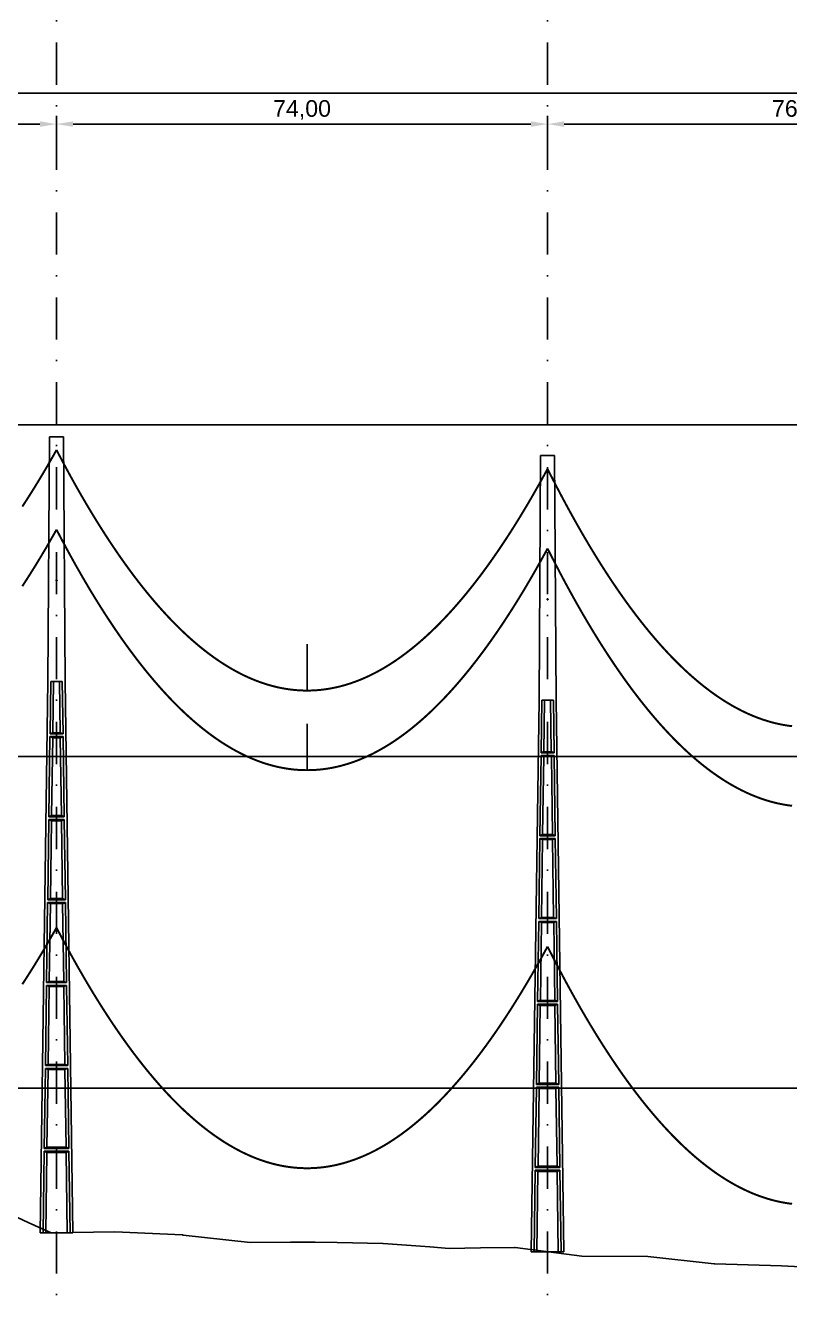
# Model space of a CAD drawing. Header units: metres. Extents: x -121 to 9872, y 3505 to 10721.
# Drawn here: x 2266.1 to 2381.2, y 9567.7 to 9760.2 of the extents above; entities that cross this region are included whole.
import ezdxf

# ---------------------------------------------------------------- set-up
doc = ezdxf.new("R2010")
doc.units = ezdxf.units.M
doc.header["$PDMODE"] = 2
doc.linetypes.add('DASHDOT', pattern=[25.4, 12.7, -6.35, 0, -6.35])
for name, color, linetype in [('CON-EOL- CA MAGNOLIA', 210, 'Continuous'), ('CON-EOL- PROJEÇÃO', 22, 'Continuous'), ('cotas', 7, 'Continuous'), ('Grade', 9, 'Continuous'), ('Ind.Rot', 8, 'DASHDOT'), ('Modelo_CotaTerreno_Perfil', 7, 'Continuous'), ('POSTE DT', 7, 'Continuous')]:
    doc.layers.add(name, color=color, linetype=linetype)
doc.styles.get("Standard").update_dxf_attribs({"font": 'arial.ttf'})
doc.dimstyles.new('ISO-25', dxfattribs={"dimtxt": 2.5, "dimasz": 2.5, "dimexe": 1.25, "dimexo": 0.625, "dimtad": 1, "dimzin": 1, "dimtxsty": 'Standard', "dimcen": 2.5, "dimaunit": 1, "dimadec": 3, "dimazin": 3, "dimtfac": 1, "dimtmove": 0, "dimatfit": 3, "dimfxlon": 1, "dimarcsym": 0})

# ---------------------------------------------------------------- blocks, each defined once
blk = doc.blocks.new('*U1')
at = {"layer": 'POSTE DT', "extrusion": (0, 1, 0)}
for p, q in [((-3.31, 378.23), (-4.05, 262)), ((-3.31, 378.23), (3.31, 378.23)), ((3.31, 378.23), (4.06, 262)), ((-4.05, 262), (-7.72, 0)), ((-4.05, 262), (-4.05, 262)), ((-2.73, 262), (-3.08, 237.05)), ((-2.73, 262), (2.75, 262)), ((-1.42, 262), (-1.77, 237.57)), ((1.43, 262), (1.77, 237.57)), ((2.75, 262), (3.1, 237.05)), ((4.06, 262), (7.72, 0)), ((3.1, 237.05), (-3.08, 237.05)), ((-3.1, 235.74), (-3.63, 197.65)), ((3.11, 235.73), (-3.1, 235.74)), ((-1.8, 235.21), (-2.32, 198.19)), ((1.8, 235.21), (2.32, 198.19)), ((3.11, 235.73), (3.65, 197.65)), ((-3.65, 196.34), (-4.19, 158.25)), ((-2.35, 195.8), (-2.87, 158.8)), ((2.35, 195.8), (2.87, 158.8)), ((3.66, 196.34), (4.2, 158.25)), ((-4.21, 156.94), (-4.74, 118.85)), ((-2.9, 156.39), (-3.42, 119.41)), ((2.91, 156.39), (3.42, 119.41)), ((4.21, 156.94), (4.75, 118.85)), ((-4.76, 117.54), (-5.29, 79.45)), ((4.77, 117.54), (-4.76, 117.54)), ((4.75, 118.85), (-4.74, 118.85)), ((-3.46, 116.98), (-3.97, 80.02)), ((3.46, 116.98), (3.98, 80.02)), ((4.77, 117.54), (5.3, 79.45)), ((5.3, 79.45), (-5.29, 79.45)), ((-5.31, 78.14), (-5.85, 40.06)), ((5.32, 78.14), (-5.31, 78.14)), ((-4.01, 77.57), (-4.53, 40.63)), ((4.01, 77.57), (4.53, 40.63)), ((5.32, 78.14), (5.85, 40.06)), ((-5.86, 38.74), (-6.41, 0)), ((5.87, 38.74), (-5.86, 38.74)), ((5.85, 40.06), (-5.85, 40.06)), ((-4.56, 38.17), (-5.1, 0)), ((4.56, 38.17), (5.1, 0)), ((5.87, 38.74), (6.41, 0)), ((-6.41, 0), (-7.72, 0)), ((-5.1, 0), (-6.41, 0)), ((5.1, 0), (-5.1, 0)), ((6.41, 0), (5.1, 0)), ((7.72, 0), (6.41, 0))]:
    blk.add_line(p, q, dxfattribs=at)
at = {"layer": 'POSTE DT', "ltscale": 3}
for points in [[(-3.65, 196.34), (3.66, 196.34)], [(-3.63, 197.65), (3.65, 197.65)], [(4.2, 158.25), (-4.19, 158.25)], [(-4.21, 156.94), (4.21, 156.94)]]:
    blk.add_lwpolyline(points, dxfattribs=at)
at = {"layer": 'POSTE DT'}
for points, knots in [([(0.25, 309.94), (0.25, 309.93), (0.25, 309.93), (0.25, 309.92), (0.25, 309.91), (0.25, 309.9), (0.25, 309.89), (0.24, 309.85), (0.22, 309.82), (0.19, 309.77), (0.16, 309.74), (0.11, 309.71), (0.08, 309.7), (0.01, 309.68), (-0.02, 309.68), (-0.08, 309.7), (-0.11, 309.71), (-0.16, 309.74), (-0.18, 309.76), (-0.21, 309.8), (-0.22, 309.82), (-0.24, 309.85), (-0.24, 309.87), (-0.25, 309.89), (-0.25, 309.9), (-0.25, 309.92), (-0.25, 309.92), (-0.25, 309.93), (-0.25, 309.94), (-0.25, 309.95), (-0.25, 309.95), (-0.25, 309.96), (-0.25, 309.97), (-0.24, 310), (-0.23, 310.02), (-0.21, 310.07), (-0.2, 310.09), (-0.15, 310.14), (-0.13, 310.15), (-0.07, 310.18), (-0.03, 310.19), (0.03, 310.19), (0.06, 310.18), (0.12, 310.16), (0.14, 310.14), (0.18, 310.11), (0.2, 310.09), (0.21, 310.06), (0.22, 310.05), (0.23, 310.04), (0.24, 310.01), (0.24, 309.99), (0.25, 309.97), (0.25, 309.96), (0.25, 309.95), (0.25, 309.94), (0.25, 309.94), (0.25, 309.94), (0.25, 309.94)], [-54.728303, -54.728303, -54.728303, -54.728303, -54.309038, -54.309038, -53.647169, -53.647169, -52.532885, -52.532885, -48.86224, -48.86224, -45.282765, -45.282765, -41.52867, -41.52867, -37.867486, -37.867486, -34.454589, -34.454589, -31.301423, -31.301423, -28.48103, -28.48103, -26.961755, -26.961755, -25.7544, -25.7544, -25.136228, -25.136228, -24.64409, -24.64409, -24.094201, -24.094201, -23.191199, -23.191199, -20.494482, -20.494482, -17.342863, -17.342863, -13.645538, -13.645538, -9.835989, -9.835989, -6.296781, -6.296781, -3.005029, -3.005029, 0, 0, 0, 1.527594, 1.527594, 3.697216, 3.697216, 4.489727, 4.489727, 5.01438, 5.01438, 5.095313, 5.095313, 5.095313, 5.095313]), ([(-1.77, 237.57), (-1.99, 237.49), (-2.21, 237.4), (-2.64, 237.22), (-2.86, 237.14), (-3.08, 237.05)], [0, 0, 0, 0, 56.660495, 56.660495, 113.412826, 113.412826, 113.412826, 113.412826]), ([(1.77, 237.57), (1.18, 237.57), (0.59, 237.57), (-0.59, 237.57), (-1.18, 237.57), (-1.77, 237.57)], [0, 0, 0, 0, 67.306894, 67.306894, 134.614447, 134.614447, 134.614447, 134.614447]), ([(3.1, 237.05), (2.87, 237.14), (2.65, 237.23), (2.21, 237.4), (1.99, 237.49), (1.77, 237.57)], [0, 0, 0, 0, 56.738948, 56.738948, 113.38731, 113.38731, 113.38731, 113.38731]), ([(-3.1, 235.74), (-2.88, 235.65), (-2.67, 235.56), (-2.23, 235.39), (-2.02, 235.3), (-1.8, 235.21)], [0.055576, 0.055576, 0.055576, 0.055576, 56.767409, 56.767409, 113.50757, 113.50757, 113.50757, 113.50757]), ([(-1.8, 235.21), (-1.2, 235.21), (-0.6, 235.21), (0.6, 235.21), (1.2, 235.21), (1.8, 235.21)], [0, 0, 0, 0, 68.567797, 68.567797, 137.136247, 137.136247, 137.136247, 137.136247]), ([(1.8, 235.21), (2.02, 235.3), (2.24, 235.38), (2.68, 235.56), (2.89, 235.65), (3.11, 235.73)], [0, 0, 0, 0, 56.845349, 56.845349, 113.599799, 113.599799, 113.599799, 113.599799]), ([(-3.65, 196.34), (-3.43, 196.25), (-3.22, 196.16), (-2.78, 195.98), (-2.57, 195.89), (-2.35, 195.8)], [0.054307, 0.054307, 0.054307, 0.054307, 63.527131, 63.527131, 127.063246, 127.063246, 127.063246, 127.063246]), ([(-2.32, 198.19), (-2.54, 198.1), (-2.76, 198.01), (-3.2, 197.83), (-3.41, 197.74), (-3.63, 197.65)], [0, 0, 0, 0, 63.412073, 63.412073, 126.777421, 126.777421, 126.777421, 126.777421]), ([(-2.35, 195.8), (-1.57, 195.8), (-0.78, 195.8), (0.79, 195.8), (1.57, 195.8), (2.35, 195.8)], [0, 0, 0, 0, 89.585713, 89.585713, 179.17191, 179.17191, 179.17191, 179.17191]), ([(2.32, 198.19), (1.55, 198.19), (0.77, 198.19), (-0.77, 198.19), (-1.55, 198.19), (-2.32, 198.19)], [0, 0, 0, 0, 88.31008, 88.31008, 176.620652, 176.620652, 176.620652, 176.620652]), ([(3.65, 197.65), (3.43, 197.74), (3.2, 197.83), (2.76, 198.01), (2.54, 198.1), (2.32, 198.19)], [0, 0, 0, 0, 63.488119, 63.488119, 126.880939, 126.880939, 126.880939, 126.880939]), ([(2.35, 195.8), (2.57, 195.89), (2.79, 195.98), (3.23, 196.16), (3.45, 196.25), (3.66, 196.34)], [0, 0, 0, 0, 63.60246, 63.60246, 127.109696, 127.109696, 127.109696, 127.109696]), ([(-2.87, 158.8), (-3.09, 158.71), (-3.31, 158.62), (-3.75, 158.43), (-3.97, 158.34), (-4.19, 158.25)], [0, 0, 0, 0, 70.301707, 70.301707, 140.590947, 140.590947, 140.590947, 140.590947]), ([(2.87, 158.8), (1.92, 158.8), (0.96, 158.8), (-0.96, 158.8), (-1.91, 158.8), (-2.87, 158.8)], [0, 0, 0, 0, 109.314454, 109.314454, 218.629264, 218.629264, 218.629264, 218.629264]), ([(4.2, 158.25), (3.98, 158.34), (3.76, 158.44), (3.31, 158.62), (3.09, 158.71), (2.87, 158.8)], [0, 0, 0, 0, 70.379198, 70.379198, 140.659718, 140.659718, 140.659718, 140.659718]), ([(-4.21, 156.94), (-3.99, 156.85), (-3.77, 156.75), (-3.34, 156.57), (-3.12, 156.48), (-2.9, 156.39)], [0.053423, 0.053423, 0.053423, 0.053423, 70.429742, 70.429742, 140.90167, 140.90167, 140.90167, 140.90167]), ([(-2.9, 156.39), (-1.94, 156.39), (-0.97, 156.39), (0.97, 156.39), (1.94, 156.39), (2.91, 156.39)], [0, 0, 0, 0, 110.60219, 110.60219, 221.20473, 221.20473, 221.20473, 221.20473]), ([(2.91, 156.39), (3.12, 156.48), (3.34, 156.57), (3.78, 156.75), (4, 156.85), (4.21, 156.94)], [0, 0, 0, 0, 70.506649, 70.506649, 140.914701, 140.914701, 140.914701, 140.914701]), ([(-4.76, 117.54), (-4.54, 117.45), (-4.32, 117.35), (-3.89, 117.17), (-3.67, 117.07), (-3.46, 116.98)], [0.052784, 0.052784, 0.052784, 0.052784, 77.438432, 77.438432, 154.950301, 154.950301, 154.950301, 154.950301]), ([(-3.42, 119.41), (-3.64, 119.32), (-3.86, 119.23), (-4.3, 119.04), (-4.52, 118.95), (-4.74, 118.85)], [0, 0, 0, 0, 77.299547, 77.299547, 154.618634, 154.618634, 154.618634, 154.618634]), ([(-3.46, 116.98), (-2.3, 116.98), (-1.15, 116.98), (1.15, 116.98), (2.31, 116.98), (3.46, 116.98)], [0, 0, 0, 0, 131.617604, 131.617604, 263.235447, 263.235447, 263.235447, 263.235447]), ([(3.42, 119.41), (2.28, 119.41), (1.14, 119.41), (-1.14, 119.41), (-2.28, 119.41), (-3.42, 119.41)], [0, 0, 0, 0, 130.319901, 130.319901, 260.640046, 260.640046, 260.640046, 260.640046]), ([(4.75, 118.85), (4.53, 118.95), (4.31, 119.04), (3.87, 119.23), (3.64, 119.32), (3.42, 119.41)], [0, 0, 0, 0, 77.381597, 77.381597, 154.66183, 154.66183, 154.66183, 154.66183]), ([(3.46, 116.98), (3.68, 117.07), (3.89, 117.17), (4.33, 117.35), (4.55, 117.45), (4.77, 117.54)], [0, 0, 0, 0, 77.520013, 77.520013, 154.938747, 154.938747, 154.938747, 154.938747]), ([(-3.97, 80.02), (-4.19, 79.93), (-4.41, 79.83), (-4.85, 79.64), (-5.07, 79.55), (-5.29, 79.45)], [0, 0, 0, 0, 84.379671, 84.379671, 168.809376, 168.809376, 168.809376, 168.809376]), ([(3.98, 80.02), (2.65, 80.02), (1.33, 80.02), (-1.32, 80.02), (-2.65, 80.02), (-3.97, 80.02)], [0, 0, 0, 0, 151.326157, 151.326157, 302.652465, 302.652465, 302.652465, 302.652465]), ([(5.3, 79.45), (5.08, 79.55), (4.86, 79.64), (4.42, 79.83), (4.2, 79.93), (3.98, 80.02)], [0, 0, 0, 0, 84.46863, 84.46863, 168.833721, 168.833721, 168.833721, 168.833721]), ([(-5.31, 78.14), (-5.09, 78.05), (-4.88, 77.95), (-4.44, 77.76), (-4.23, 77.67), (-4.01, 77.57)], [0.052308, 0.052308, 0.052308, 0.052308, 84.527725, 84.527725, 169.158824, 169.158824, 169.158824, 169.158824]), ([(-4.01, 77.57), (-2.67, 77.57), (-1.34, 77.57), (1.34, 77.57), (2.67, 77.57), (4.01, 77.57)], [0, 0, 0, 0, 152.632212, 152.632212, 305.264569, 305.264569, 305.264569, 305.264569]), ([(4.01, 77.57), (4.23, 77.67), (4.45, 77.76), (4.88, 77.95), (5.1, 78.05), (5.32, 78.14)], [0, 0, 0, 0, 84.616316, 84.616316, 169.129178, 169.129178, 169.129178, 169.129178]), ([(-5.86, 38.74), (-5.65, 38.65), (-5.43, 38.55), (-5, 38.36), (-4.78, 38.26), (-4.56, 38.17)], [0.026524, 0.026524, 0.026524, 0.026524, 91.679563, 91.679563, 183.466041, 183.466041, 183.466041, 183.466041]), ([(-4.53, 40.63), (-4.75, 40.53), (-4.97, 40.44), (-5.41, 40.25), (-5.63, 40.15), (-5.85, 40.06)], [0, 0, 0, 0, 91.523648, 91.523648, 183.126775, 183.126775, 183.126775, 183.126775]), ([(-4.56, 38.17), (-3.04, 38.17), (-1.52, 38.17), (1.52, 38.17), (3.04, 38.17), (4.56, 38.17)], [0, 0, 0, 0, 173.646192, 173.646192, 347.292451, 347.292451, 347.292451, 347.292451]), ([(4.53, 40.63), (3.02, 40.63), (1.51, 40.63), (-1.51, 40.63), (-3.02, 40.63), (-4.53, 40.63)], [0, 0, 0, 0, 172.33304, 172.33304, 344.666151, 344.666151, 344.666151, 344.666151]), ([(5.85, 40.06), (5.63, 40.15), (5.41, 40.25), (4.97, 40.44), (4.75, 40.53), (4.53, 40.63)], [0, 0, 0, 0, 91.621326, 91.621326, 183.137324, 183.137324, 183.137324, 183.137324]), ([(4.56, 38.17), (4.78, 38.26), (5, 38.36), (5.43, 38.55), (5.65, 38.65), (5.87, 38.74)], [0, 0, 0, 0, 91.776928, 91.776928, 183.448614, 183.448614, 183.448614, 183.448614])]:
    blk.add_open_spline(points, degree=3, knots=knots, dxfattribs=at)
blk = doc.blocks.new('*D70')
at = {"layer": 'cotas', "color": 0, "lineweight": -2, "transparency": 16777216}
for p, q in [((2196.76, 9744.32), (2196.76, 9746.57)), ((2199.26, 9745.32), (2268.26, 9745.32)), ((2270.76, 9744.32), (2270.76, 9746.57))]:
    blk.add_line(p, q, dxfattribs=at)
at = {"layer": 'cotas', "color": 0, "transparency": 16777216}
for points in [[(2199.26, 9745.74), (2199.26, 9744.91), (2196.76, 9745.32)], [(2268.26, 9745.74), (2268.26, 9744.91), (2270.76, 9745.32)]]:
    blk.add_solid(points, dxfattribs=at)
at = {"layer": 'Defpoints', "color": 0, "transparency": 16777216}
for p in [(2270.76, 9745.32), (2196.76, 9705.54), (2270.76, 9698.2)]:
    blk.add_point(p, dxfattribs=at)
at = {"layer": 'cotas', "color": 0, "transparency": 16777216, "insert": (2233.76, 9747.23), "char_height": 2.5, "attachment_point": 5}
blk.add_mtext('74.00', dxfattribs=at)
blk = doc.blocks.new('*D71')
at = {"layer": 'cotas', "color": 0, "lineweight": -2, "transparency": 16777216}
for p, q in [((2270.76, 9742.82), (2270.76, 9746.57)), ((2273.26, 9745.32), (2342.26, 9745.32)), ((2344.76, 9742.82), (2344.76, 9746.57))]:
    blk.add_line(p, q, dxfattribs=at)
at = {"layer": 'cotas', "color": 0, "transparency": 16777216}
for points in [[(2273.26, 9745.74), (2273.26, 9744.91), (2270.76, 9745.32)], [(2342.26, 9745.74), (2342.26, 9744.91), (2344.76, 9745.32)]]:
    blk.add_solid(points, dxfattribs=at)
at = {"layer": 'Defpoints', "color": 0, "transparency": 16777216}
for p in [(2344.76, 9745.32), (2270.76, 9698.2), (2344.76, 9695.35)]:
    blk.add_point(p, dxfattribs=at)
at = {"layer": 'cotas', "color": 0, "transparency": 16777216, "insert": (2307.76, 9747.45), "char_height": 2.5, "attachment_point": 5}
blk.add_mtext('74,00', dxfattribs=at)
blk = doc.blocks.new('*D72')
at = {"layer": 'cotas', "color": 0, "lineweight": -2, "transparency": 16777216}
for p, q in [((2344.76, 9742.82), (2344.76, 9746.57)), ((2347.26, 9745.32), (2418.64, 9745.32)), ((2421.14, 9742.82), (2421.14, 9746.57))]:
    blk.add_line(p, q, dxfattribs=at)
at = {"layer": 'cotas', "color": 0, "transparency": 16777216}
for points in [[(2347.26, 9745.74), (2347.26, 9744.91), (2344.76, 9745.32)], [(2418.64, 9745.74), (2418.64, 9744.91), (2421.14, 9745.32)]]:
    blk.add_solid(points, dxfattribs=at)
at = {"layer": 'Defpoints', "color": 0, "transparency": 16777216}
for p in [(2421.14, 9745.32), (2344.76, 9695.35), (2421.14, 9691.79)]:
    blk.add_point(p, dxfattribs=at)
at = {"layer": 'cotas', "color": 0, "transparency": 16777216, "insert": (2382.95, 9747.45), "char_height": 2.5, "attachment_point": 5}
blk.add_mtext('76,38', dxfattribs=at)

msp = doc.modelspace()

# ---------------------------------------------------------------- linework, layer by layer
at = {"layer": 'CON-EOL- CA MAGNOLIA'}
for p, q in [((2308.519, 9659.935), (2308.519, 9666.935)), ((2308.519, 9647.935), (2308.519, 9654.935)), ((2308.519, 9647.935), (2308.519, 9654.935))]:
    msp.add_line(p, q, dxfattribs=at)
at = {"layer": 'CON-EOL- CA MAGNOLIA', "const_width": 0.3}
for points in [[(2265.61, 9687.669), (2265.978, 9688.233), (2266.346, 9688.804), (2266.714, 9689.382), (2267.082, 9689.967), (2267.451, 9690.559), (2267.819, 9691.158), (2268.187, 9691.764), (2268.555, 9692.377), (2268.923, 9692.996), (2269.291, 9693.623), (2269.66, 9694.257), (2270.028, 9694.898), (2270.396, 9695.545), (2270.764, 9696.2)], [(2270.764, 9696.2), (2271.132, 9695.494), (2271.5, 9694.795), (2271.868, 9694.103), (2272.237, 9693.418), (2272.605, 9692.74), (2272.973, 9692.069), (2273.341, 9691.406), (2273.709, 9690.748), (2274.077, 9690.099), (2274.446, 9689.456), (2274.814, 9688.819), (2275.182, 9688.19), (2275.55, 9687.568), (2275.918, 9686.953), (2276.286, 9686.345), (2276.655, 9685.744), (2277.023, 9685.15), (2277.391, 9684.562), (2277.759, 9683.982), (2278.127, 9683.409), (2278.495, 9682.843), (2278.864, 9682.283), (2279.232, 9681.731), (2279.6, 9681.185), (2279.968, 9680.647), (2280.336, 9680.115), (2280.704, 9679.59), (2281.072, 9679.073), (2281.441, 9678.562), (2281.809, 9678.058), (2282.177, 9677.561), (2282.545, 9677.071), (2282.913, 9676.588), (2283.281, 9676.112), (2283.65, 9675.643), (2284.018, 9675.181), (2284.386, 9674.726), (2284.754, 9674.277), (2285.122, 9673.836), (2285.49, 9673.401), (2285.859, 9672.974), (2286.227, 9672.553), (2286.595, 9672.139), (2286.963, 9671.732), (2287.331, 9671.332), (2287.699, 9670.939), (2288.067, 9670.553), (2288.436, 9670.174), (2288.804, 9669.802), (2289.172, 9669.437), (2289.54, 9669.078), (2289.908, 9668.727), (2290.276, 9668.382), (2290.645, 9668.044), (2291.013, 9667.713), (2291.381, 9667.389), (2291.749, 9667.073), (2292.117, 9666.762), (2292.485, 9666.459), (2292.854, 9666.163), (2293.222, 9665.873), (2293.59, 9665.591), (2293.958, 9665.315), (2294.326, 9665.047), (2294.694, 9664.785), (2295.063, 9664.53), (2295.431, 9664.282), (2295.799, 9664.04), (2296.167, 9663.806), (2296.535, 9663.579), (2296.903, 9663.358), (2297.271, 9663.145), (2297.64, 9662.938), (2298.008, 9662.738), (2298.376, 9662.545), (2298.744, 9662.359), (2299.112, 9662.18), (2299.48, 9662.008), (2299.849, 9661.842), (2300.217, 9661.684), (2300.585, 9661.532), (2300.953, 9661.387), (2301.321, 9661.249), (2301.689, 9661.118), (2302.058, 9660.994), (2302.426, 9660.877), (2302.794, 9660.767), (2303.162, 9660.663), (2303.53, 9660.567), (2303.898, 9660.477), (2304.266, 9660.394), (2304.635, 9660.318), (2305.003, 9660.249), (2305.371, 9660.187), (2305.739, 9660.131), (2306.107, 9660.083), (2306.475, 9660.041), (2306.844, 9660.006), (2307.212, 9659.979), (2307.58, 9659.958), (2307.948, 9659.944), (2308.316, 9659.936), (2308.684, 9659.936), (2309.053, 9659.942), (2309.421, 9659.956), (2309.789, 9659.976), (2310.157, 9660.003), (2310.525, 9660.037), (2310.893, 9660.078), (2311.262, 9660.126), (2311.63, 9660.181), (2311.998, 9660.242), (2312.366, 9660.311), (2312.734, 9660.386), (2313.102, 9660.468), (2313.47, 9660.557), (2313.839, 9660.653), (2314.207, 9660.756), (2314.575, 9660.866), (2314.943, 9660.982), (2315.311, 9661.106), (2315.679, 9661.236), (2316.048, 9661.373), (2316.416, 9661.517), (2316.784, 9661.668), (2317.152, 9661.826), (2317.52, 9661.991), (2317.888, 9662.162), (2318.257, 9662.341), (2318.625, 9662.526), (2318.993, 9662.719), (2319.361, 9662.918), (2319.729, 9663.124), (2320.097, 9663.337), (2320.465, 9663.556), (2320.834, 9663.783), (2321.202, 9664.017), (2321.57, 9664.257), (2321.938, 9664.505), (2322.306, 9664.759), (2322.674, 9665.02), (2323.043, 9665.288), (2323.411, 9665.563), (2323.779, 9665.845), (2324.147, 9666.133), (2324.515, 9666.429), (2324.883, 9666.732), (2325.252, 9667.041), (2325.62, 9667.357), (2325.988, 9667.681), (2326.356, 9668.011), (2326.724, 9668.348), (2327.092, 9668.692), (2327.461, 9669.043), (2327.829, 9669.4), (2328.197, 9669.765), (2328.565, 9670.137), (2328.933, 9670.515), (2329.301, 9670.9), (2329.669, 9671.293), (2330.038, 9671.692), (2330.406, 9672.098), (2330.774, 9672.511), (2331.142, 9672.931), (2331.51, 9673.358), (2331.878, 9673.792), (2332.247, 9674.233), (2332.615, 9674.68), (2332.983, 9675.135), (2333.351, 9675.596), (2333.719, 9676.065), (2334.087, 9676.54), (2334.456, 9677.022), (2334.824, 9677.512), (2335.192, 9678.008), (2335.56, 9678.511), (2335.928, 9679.021), (2336.296, 9679.538), (2336.664, 9680.062), (2337.033, 9680.593), (2337.401, 9681.131), (2337.769, 9681.676), (2338.137, 9682.227), (2338.505, 9682.786), (2338.873, 9683.352), (2339.242, 9683.924), (2339.61, 9684.504), (2339.978, 9685.091), (2340.346, 9685.684), (2340.714, 9686.284), (2341.082, 9686.892), (2341.451, 9687.506), (2341.819, 9688.128), (2342.187, 9688.756), (2342.555, 9689.391), (2342.923, 9690.034), (2343.291, 9690.683), (2343.66, 9691.339), (2344.028, 9692.003), (2344.396, 9692.673), (2344.764, 9693.35)], [(2344.764, 9693.35), (2345.144, 9692.595), (2345.524, 9691.848), (2345.904, 9691.107), (2346.284, 9690.375), (2346.664, 9689.65), (2347.044, 9688.932), (2347.424, 9688.222), (2347.804, 9687.519), (2348.184, 9686.824), (2348.564, 9686.136), (2348.944, 9685.455), (2349.324, 9684.782), (2349.704, 9684.117), (2350.084, 9683.458), (2350.464, 9682.808), (2350.844, 9682.164), (2351.224, 9681.529), (2351.604, 9680.9), (2351.984, 9680.279), (2352.364, 9679.666), (2352.744, 9679.059), (2353.124, 9678.461), (2353.504, 9677.869), (2353.884, 9677.285), (2354.264, 9676.709), (2354.644, 9676.14), (2355.024, 9675.578), (2355.404, 9675.024), (2355.784, 9674.477), (2356.164, 9673.938), (2356.544, 9673.405), (2356.924, 9672.881), (2357.304, 9672.363), (2357.684, 9671.853), (2358.064, 9671.351), (2358.444, 9670.856), (2358.824, 9670.368), (2359.204, 9669.888), (2359.584, 9669.415), (2359.964, 9668.949), (2360.344, 9668.491), (2360.724, 9668.04), (2361.104, 9667.597), (2361.484, 9667.161), (2361.864, 9666.732), (2362.244, 9666.31), (2362.624, 9665.897), (2363.004, 9665.49), (2363.384, 9665.091), (2363.764, 9664.699), (2364.144, 9664.314), (2364.524, 9663.937), (2364.904, 9663.567), (2365.284, 9663.205), (2365.664, 9662.85), (2366.044, 9662.502), (2366.424, 9662.162), (2366.804, 9661.829), (2367.184, 9661.503), (2367.564, 9661.185), (2367.944, 9660.874), (2368.324, 9660.57), (2368.704, 9660.274), (2369.084, 9659.985), (2369.464, 9659.703), (2369.844, 9659.429), (2370.224, 9659.162), (2370.604, 9658.903), (2370.984, 9658.651), (2371.364, 9658.406), (2371.744, 9658.168), (2372.124, 9657.938), (2372.504, 9657.715), (2372.884, 9657.5), (2373.264, 9657.292), (2373.644, 9657.091), (2374.024, 9656.897), (2374.404, 9656.711), (2374.784, 9656.532), (2375.164, 9656.361), (2375.544, 9656.197), (2375.924, 9656.04), (2376.304, 9655.89), (2376.684, 9655.748), (2377.064, 9655.613), (2377.444, 9655.486), (2377.824, 9655.366), (2378.204, 9655.253), (2378.584, 9655.147), (2378.964, 9655.049), (2379.344, 9654.958), (2379.724, 9654.875), (2380.104, 9654.799), (2380.484, 9654.73), (2380.864, 9654.668), (2381.244, 9654.614), (2381.624, 9654.567)], [(2265.61, 9675.669), (2265.978, 9676.233), (2266.346, 9676.804), (2266.714, 9677.382), (2267.082, 9677.967), (2267.451, 9678.559), (2267.819, 9679.158), (2268.187, 9679.764), (2268.555, 9680.377), (2268.923, 9680.996), (2269.291, 9681.623), (2269.66, 9682.257), (2270.028, 9682.898), (2270.396, 9683.545), (2270.764, 9684.2)], [(2265.61, 9675.669), (2265.978, 9676.233), (2266.346, 9676.804), (2266.714, 9677.382), (2267.082, 9677.967), (2267.451, 9678.559), (2267.819, 9679.158), (2268.187, 9679.764), (2268.555, 9680.377), (2268.923, 9680.996), (2269.291, 9681.623), (2269.66, 9682.257), (2270.028, 9682.898), (2270.396, 9683.545), (2270.764, 9684.2)], [(2270.764, 9684.2), (2271.132, 9683.494), (2271.5, 9682.795), (2271.868, 9682.103), (2272.237, 9681.418), (2272.605, 9680.74), (2272.973, 9680.069), (2273.341, 9679.405), (2273.709, 9678.749), (2274.077, 9678.099), (2274.446, 9677.456), (2274.814, 9676.819), (2275.182, 9676.19), (2275.55, 9675.568), (2275.918, 9674.953), (2276.286, 9674.345), (2276.655, 9673.744), (2277.023, 9673.15), (2277.391, 9672.563), (2277.759, 9671.982), (2278.127, 9671.409), (2278.495, 9670.843), (2278.864, 9670.283), (2279.232, 9669.731), (2279.6, 9669.185), (2279.968, 9668.647), (2280.336, 9668.115), (2280.704, 9667.59), (2281.072, 9667.073), (2281.441, 9666.562), (2281.809, 9666.058), (2282.177, 9665.561), (2282.545, 9665.071), (2282.913, 9664.588), (2283.281, 9664.112), (2283.65, 9663.643), (2284.018, 9663.181), (2284.386, 9662.726), (2284.754, 9662.277), (2285.122, 9661.836), (2285.49, 9661.401), (2285.859, 9660.974), (2286.227, 9660.553), (2286.595, 9660.139), (2286.963, 9659.732), (2287.331, 9659.332), (2287.699, 9658.939), (2288.067, 9658.553), (2288.436, 9658.174), (2288.804, 9657.802), (2289.172, 9657.437), (2289.54, 9657.078), (2289.908, 9656.727), (2290.276, 9656.382), (2290.645, 9656.044), (2291.013, 9655.713), (2291.381, 9655.389), (2291.749, 9655.072), (2292.117, 9654.762), (2292.485, 9654.459), (2292.854, 9654.163), (2293.222, 9653.873), (2293.59, 9653.591), (2293.958, 9653.315), (2294.326, 9653.047), (2294.694, 9652.785), (2295.063, 9652.53), (2295.431, 9652.282), (2295.799, 9652.041), (2296.167, 9651.806), (2296.535, 9651.579), (2296.903, 9651.358), (2297.271, 9651.145), (2297.64, 9650.938), (2298.008, 9650.738), (2298.376, 9650.545), (2298.744, 9650.359), (2299.112, 9650.18), (2299.48, 9650.008), (2299.849, 9649.842), (2300.217, 9649.684), (2300.585, 9649.532), (2300.953, 9649.387), (2301.321, 9649.249), (2301.689, 9649.118), (2302.058, 9648.994), (2302.426, 9648.877), (2302.794, 9648.767), (2303.162, 9648.663), (2303.53, 9648.567), (2303.898, 9648.477), (2304.266, 9648.394), (2304.635, 9648.318), (2305.003, 9648.249), (2305.371, 9648.187), (2305.739, 9648.131), (2306.107, 9648.083), (2306.475, 9648.041), (2306.844, 9648.006), (2307.212, 9647.979), (2307.58, 9647.958), (2307.948, 9647.944), (2308.316, 9647.936), (2308.684, 9647.936), (2309.053, 9647.943), (2309.421, 9647.956), (2309.789, 9647.976), (2310.157, 9648.003), (2310.525, 9648.037), (2310.893, 9648.078), (2311.262, 9648.126), (2311.63, 9648.181), (2311.998, 9648.242), (2312.366, 9648.311), (2312.734, 9648.386), (2313.102, 9648.468), (2313.47, 9648.557), (2313.839, 9648.653), (2314.207, 9648.756), (2314.575, 9648.866), (2314.943, 9648.982), (2315.311, 9649.106), (2315.679, 9649.236), (2316.048, 9649.373), (2316.416, 9649.517), (2316.784, 9649.668), (2317.152, 9649.826), (2317.52, 9649.991), (2317.888, 9650.162), (2318.257, 9650.341), (2318.625, 9650.526), (2318.993, 9650.719), (2319.361, 9650.918), (2319.729, 9651.124), (2320.097, 9651.337), (2320.465, 9651.556), (2320.834, 9651.783), (2321.202, 9652.017), (2321.57, 9652.257), (2321.938, 9652.505), (2322.306, 9652.759), (2322.674, 9653.02), (2323.043, 9653.288), (2323.411, 9653.563), (2323.779, 9653.845), (2324.147, 9654.133), (2324.515, 9654.429), (2324.883, 9654.732), (2325.252, 9655.041), (2325.62, 9655.357), (2325.988, 9655.681), (2326.356, 9656.011), (2326.724, 9656.348), (2327.092, 9656.692), (2327.461, 9657.043), (2327.829, 9657.4), (2328.197, 9657.765), (2328.565, 9658.137), (2328.933, 9658.515), (2329.301, 9658.9), (2329.669, 9659.293), (2330.038, 9659.692), (2330.406, 9660.098), (2330.774, 9660.511), (2331.142, 9660.931), (2331.51, 9661.358), (2331.878, 9661.792), (2332.247, 9662.233), (2332.615, 9662.68), (2332.983, 9663.135), (2333.351, 9663.596), (2333.719, 9664.065), (2334.087, 9664.54), (2334.456, 9665.022), (2334.824, 9665.512), (2335.192, 9666.008), (2335.56, 9666.511), (2335.928, 9667.021), (2336.296, 9667.538), (2336.664, 9668.062), (2337.033, 9668.593), (2337.401, 9669.131), (2337.769, 9669.676), (2338.137, 9670.227), (2338.505, 9670.786), (2338.873, 9671.352), (2339.242, 9671.924), (2339.61, 9672.504), (2339.978, 9673.091), (2340.346, 9673.684), (2340.714, 9674.285), (2341.082, 9674.892), (2341.451, 9675.506), (2341.819, 9676.128), (2342.187, 9676.756), (2342.555, 9677.391), (2342.923, 9678.034), (2343.291, 9678.683), (2343.66, 9679.339), (2344.028, 9680.003), (2344.396, 9680.673), (2344.764, 9681.35)], [(2270.764, 9684.2), (2271.132, 9683.494), (2271.5, 9682.795), (2271.868, 9682.103), (2272.237, 9681.418), (2272.605, 9680.74), (2272.973, 9680.069), (2273.341, 9679.406), (2273.709, 9678.749), (2274.077, 9678.099), (2274.446, 9677.456), (2274.814, 9676.819), (2275.182, 9676.19), (2275.55, 9675.568), (2275.918, 9674.953), (2276.286, 9674.345), (2276.655, 9673.744), (2277.023, 9673.15), (2277.391, 9672.563), (2277.759, 9671.982), (2278.127, 9671.409), (2278.495, 9670.843), (2278.864, 9670.283), (2279.232, 9669.731), (2279.6, 9669.185), (2279.968, 9668.647), (2280.336, 9668.115), (2280.704, 9667.59), (2281.072, 9667.073), (2281.441, 9666.562), (2281.809, 9666.058), (2282.177, 9665.561), (2282.545, 9665.071), (2282.913, 9664.588), (2283.281, 9664.112), (2283.65, 9663.643), (2284.018, 9663.181), (2284.386, 9662.726), (2284.754, 9662.277), (2285.122, 9661.836), (2285.49, 9661.401), (2285.859, 9660.974), (2286.227, 9660.553), (2286.595, 9660.139), (2286.963, 9659.732), (2287.331, 9659.332), (2287.699, 9658.939), (2288.067, 9658.553), (2288.436, 9658.174), (2288.804, 9657.802), (2289.172, 9657.437), (2289.54, 9657.078), (2289.908, 9656.727), (2290.276, 9656.382), (2290.645, 9656.044), (2291.013, 9655.713), (2291.381, 9655.389), (2291.749, 9655.073), (2292.117, 9654.762), (2292.485, 9654.459), (2292.854, 9654.163), (2293.222, 9653.873), (2293.59, 9653.591), (2293.958, 9653.315), (2294.326, 9653.047), (2294.694, 9652.785), (2295.063, 9652.53), (2295.431, 9652.282), (2295.799, 9652.04), (2296.167, 9651.806), (2296.535, 9651.579), (2296.903, 9651.358), (2297.271, 9651.145), (2297.64, 9650.938), (2298.008, 9650.738), (2298.376, 9650.545), (2298.744, 9650.359), (2299.112, 9650.18), (2299.48, 9650.008), (2299.849, 9649.842), (2300.217, 9649.684), (2300.585, 9649.532), (2300.953, 9649.387), (2301.321, 9649.249), (2301.689, 9649.118), (2302.058, 9648.994), (2302.426, 9648.877), (2302.794, 9648.767), (2303.162, 9648.663), (2303.53, 9648.567), (2303.898, 9648.477), (2304.266, 9648.394), (2304.635, 9648.318), (2305.003, 9648.249), (2305.371, 9648.187), (2305.739, 9648.131), (2306.107, 9648.083), (2306.475, 9648.041), (2306.844, 9648.006), (2307.212, 9647.979), (2307.58, 9647.958), (2307.948, 9647.944), (2308.316, 9647.936), (2308.684, 9647.936), (2309.053, 9647.942), (2309.421, 9647.956), (2309.789, 9647.976), (2310.157, 9648.003), (2310.525, 9648.037), (2310.893, 9648.078), (2311.262, 9648.126), (2311.63, 9648.181), (2311.998, 9648.242), (2312.366, 9648.311), (2312.734, 9648.386), (2313.102, 9648.468), (2313.47, 9648.557), (2313.839, 9648.653), (2314.207, 9648.756), (2314.575, 9648.866), (2314.943, 9648.982), (2315.311, 9649.106), (2315.679, 9649.236), (2316.048, 9649.373), (2316.416, 9649.517), (2316.784, 9649.668), (2317.152, 9649.826), (2317.52, 9649.991), (2317.888, 9650.162), (2318.257, 9650.341), (2318.625, 9650.526), (2318.993, 9650.719), (2319.361, 9650.918), (2319.729, 9651.124), (2320.097, 9651.337), (2320.465, 9651.556), (2320.834, 9651.783), (2321.202, 9652.017), (2321.57, 9652.257), (2321.938, 9652.505), (2322.306, 9652.759), (2322.674, 9653.02), (2323.043, 9653.288), (2323.411, 9653.563), (2323.779, 9653.845), (2324.147, 9654.133), (2324.515, 9654.429), (2324.883, 9654.732), (2325.252, 9655.041), (2325.62, 9655.357), (2325.988, 9655.681), (2326.356, 9656.011), (2326.724, 9656.348), (2327.092, 9656.692), (2327.461, 9657.043), (2327.829, 9657.4), (2328.197, 9657.765), (2328.565, 9658.137), (2328.933, 9658.515), (2329.301, 9658.9), (2329.669, 9659.293), (2330.038, 9659.692), (2330.406, 9660.098), (2330.774, 9660.511), (2331.142, 9660.931), (2331.51, 9661.358), (2331.878, 9661.792), (2332.247, 9662.233), (2332.615, 9662.68), (2332.983, 9663.135), (2333.351, 9663.596), (2333.719, 9664.065), (2334.087, 9664.54), (2334.456, 9665.022), (2334.824, 9665.512), (2335.192, 9666.008), (2335.56, 9666.511), (2335.928, 9667.021), (2336.296, 9667.538), (2336.664, 9668.062), (2337.033, 9668.593), (2337.401, 9669.131), (2337.769, 9669.676), (2338.137, 9670.227), (2338.505, 9670.786), (2338.873, 9671.352), (2339.242, 9671.924), (2339.61, 9672.504), (2339.978, 9673.091), (2340.346, 9673.684), (2340.714, 9674.284), (2341.082, 9674.892), (2341.451, 9675.506), (2341.819, 9676.128), (2342.187, 9676.756), (2342.555, 9677.391), (2342.923, 9678.034), (2343.291, 9678.683), (2343.66, 9679.339), (2344.028, 9680.003), (2344.396, 9680.673), (2344.764, 9681.35)], [(2344.764, 9681.35), (2345.144, 9680.595), (2345.524, 9679.847), (2345.904, 9679.107), (2346.284, 9678.375), (2346.664, 9677.65), (2347.044, 9676.932), (2347.424, 9676.222), (2347.804, 9675.519), (2348.184, 9674.824), (2348.564, 9674.136), (2348.944, 9673.455), (2349.324, 9672.782), (2349.704, 9672.117), (2350.084, 9671.458), (2350.464, 9670.808), (2350.844, 9670.164), (2351.224, 9669.529), (2351.604, 9668.9), (2351.984, 9668.279), (2352.364, 9667.666), (2352.744, 9667.059), (2353.124, 9666.461), (2353.504, 9665.869), (2353.884, 9665.285), (2354.264, 9664.709), (2354.644, 9664.14), (2355.024, 9663.578), (2355.404, 9663.024), (2355.784, 9662.477), (2356.164, 9661.937), (2356.544, 9661.405), (2356.924, 9660.881), (2357.304, 9660.363), (2357.684, 9659.853), (2358.064, 9659.351), (2358.444, 9658.856), (2358.824, 9658.368), (2359.204, 9657.888), (2359.584, 9657.415), (2359.964, 9656.949), (2360.344, 9656.491), (2360.724, 9656.04), (2361.104, 9655.597), (2361.484, 9655.161), (2361.864, 9654.732), (2362.244, 9654.31), (2362.624, 9653.896), (2363.004, 9653.49), (2363.384, 9653.091), (2363.764, 9652.699), (2364.144, 9652.314), (2364.524, 9651.937), (2364.904, 9651.567), (2365.284, 9651.205), (2365.664, 9650.85), (2366.044, 9650.502), (2366.424, 9650.162), (2366.804, 9649.829), (2367.184, 9649.503), (2367.564, 9649.185), (2367.944, 9648.874), (2368.324, 9648.57), (2368.704, 9648.274), (2369.084, 9647.985), (2369.464, 9647.703), (2369.844, 9647.429), (2370.224, 9647.162), (2370.604, 9646.903), (2370.984, 9646.651), (2371.364, 9646.406), (2371.744, 9646.168), (2372.124, 9645.938), (2372.504, 9645.715), (2372.884, 9645.5), (2373.264, 9645.292), (2373.644, 9645.091), (2374.024, 9644.897), (2374.404, 9644.711), (2374.784, 9644.532), (2375.164, 9644.361), (2375.544, 9644.197), (2375.924, 9644.04), (2376.304, 9643.89), (2376.684, 9643.748), (2377.064, 9643.613), (2377.444, 9643.486), (2377.824, 9643.366), (2378.204, 9643.253), (2378.584, 9643.147), (2378.964, 9643.049), (2379.344, 9642.958), (2379.724, 9642.875), (2380.104, 9642.798), (2380.484, 9642.73), (2380.864, 9642.668), (2381.244, 9642.614), (2381.624, 9642.567)], [(2344.764, 9681.35), (2345.144, 9680.595), (2345.524, 9679.848), (2345.904, 9679.107), (2346.284, 9678.375), (2346.664, 9677.65), (2347.044, 9676.932), (2347.424, 9676.222), (2347.804, 9675.519), (2348.184, 9674.824), (2348.564, 9674.136), (2348.944, 9673.455), (2349.324, 9672.782), (2349.704, 9672.117), (2350.084, 9671.458), (2350.464, 9670.808), (2350.844, 9670.164), (2351.224, 9669.529), (2351.604, 9668.9), (2351.984, 9668.279), (2352.364, 9667.666), (2352.744, 9667.059), (2353.124, 9666.461), (2353.504, 9665.869), (2353.884, 9665.285), (2354.264, 9664.709), (2354.644, 9664.14), (2355.024, 9663.578), (2355.404, 9663.024), (2355.784, 9662.477), (2356.164, 9661.938), (2356.544, 9661.405), (2356.924, 9660.881), (2357.304, 9660.363), (2357.684, 9659.853), (2358.064, 9659.351), (2358.444, 9658.856), (2358.824, 9658.368), (2359.204, 9657.888), (2359.584, 9657.415), (2359.964, 9656.949), (2360.344, 9656.491), (2360.724, 9656.04), (2361.104, 9655.597), (2361.484, 9655.16), (2361.864, 9654.732), (2362.244, 9654.31), (2362.624, 9653.897), (2363.004, 9653.49), (2363.384, 9653.091), (2363.764, 9652.699), (2364.144, 9652.314), (2364.524, 9651.937), (2364.904, 9651.567), (2365.284, 9651.205), (2365.664, 9650.85), (2366.044, 9650.502), (2366.424, 9650.162), (2366.804, 9649.829), (2367.184, 9649.503), (2367.564, 9649.185), (2367.944, 9648.874), (2368.324, 9648.57), (2368.704, 9648.274), (2369.084, 9647.985), (2369.464, 9647.703), (2369.844, 9647.429), (2370.224, 9647.162), (2370.604, 9646.903), (2370.984, 9646.651), (2371.364, 9646.406), (2371.744, 9646.168), (2372.124, 9645.938), (2372.504, 9645.715), (2372.884, 9645.5), (2373.264, 9645.292), (2373.644, 9645.091), (2374.024, 9644.897), (2374.404, 9644.711), (2374.784, 9644.532), (2375.164, 9644.361), (2375.544, 9644.197), (2375.924, 9644.04), (2376.304, 9643.89), (2376.684, 9643.748), (2377.064, 9643.613), (2377.444, 9643.486), (2377.824, 9643.366), (2378.204, 9643.253), (2378.584, 9643.147), (2378.964, 9643.049), (2379.344, 9642.958), (2379.724, 9642.875), (2380.104, 9642.799), (2380.484, 9642.73), (2380.864, 9642.668), (2381.244, 9642.614), (2381.624, 9642.567)]]:
    msp.add_lwpolyline(points, dxfattribs=at)
at = {"layer": 'CON-EOL- PROJEÇÃO', "const_width": 0.3}
for points in [[(2265.61, 9615.669), (2265.978, 9616.233), (2266.346, 9616.804), (2266.714, 9617.382), (2267.082, 9617.967), (2267.451, 9618.559), (2267.819, 9619.158), (2268.187, 9619.764), (2268.555, 9620.377), (2268.923, 9620.996), (2269.291, 9621.623), (2269.66, 9622.257), (2270.028, 9622.898), (2270.396, 9623.545), (2270.764, 9624.2)], [(2270.764, 9624.2), (2271.132, 9623.494), (2271.5, 9622.795), (2271.868, 9622.103), (2272.237, 9621.418), (2272.605, 9620.74), (2272.973, 9620.069), (2273.341, 9619.406), (2273.709, 9618.748), (2274.077, 9618.099), (2274.446, 9617.456), (2274.814, 9616.819), (2275.182, 9616.19), (2275.55, 9615.568), (2275.918, 9614.953), (2276.286, 9614.345), (2276.655, 9613.744), (2277.023, 9613.15), (2277.391, 9612.563), (2277.759, 9611.982), (2278.127, 9611.409), (2278.495, 9610.843), (2278.864, 9610.283), (2279.232, 9609.731), (2279.6, 9609.185), (2279.968, 9608.647), (2280.336, 9608.115), (2280.704, 9607.59), (2281.072, 9607.073), (2281.441, 9606.562), (2281.809, 9606.058), (2282.177, 9605.561), (2282.545, 9605.071), (2282.913, 9604.588), (2283.281, 9604.112), (2283.65, 9603.643), (2284.018, 9603.181), (2284.386, 9602.726), (2284.754, 9602.277), (2285.122, 9601.836), (2285.49, 9601.401), (2285.859, 9600.974), (2286.227, 9600.553), (2286.595, 9600.139), (2286.963, 9599.732), (2287.331, 9599.332), (2287.699, 9598.939), (2288.067, 9598.553), (2288.436, 9598.174), (2288.804, 9597.802), (2289.172, 9597.437), (2289.54, 9597.078), (2289.908, 9596.727), (2290.276, 9596.382), (2290.645, 9596.044), (2291.013, 9595.713), (2291.381, 9595.389), (2291.749, 9595.073), (2292.117, 9594.762), (2292.485, 9594.459), (2292.854, 9594.163), (2293.222, 9593.873), (2293.59, 9593.591), (2293.958, 9593.315), (2294.326, 9593.047), (2294.694, 9592.785), (2295.063, 9592.53), (2295.431, 9592.282), (2295.799, 9592.04), (2296.167, 9591.806), (2296.535, 9591.579), (2296.903, 9591.358), (2297.271, 9591.145), (2297.64, 9590.938), (2298.008, 9590.738), (2298.376, 9590.545), (2298.744, 9590.359), (2299.112, 9590.18), (2299.48, 9590.008), (2299.849, 9589.842), (2300.217, 9589.684), (2300.585, 9589.532), (2300.953, 9589.387), (2301.321, 9589.249), (2301.689, 9589.118), (2302.058, 9588.994), (2302.426, 9588.877), (2302.794, 9588.767), (2303.162, 9588.663), (2303.53, 9588.567), (2303.898, 9588.477), (2304.266, 9588.394), (2304.635, 9588.318), (2305.003, 9588.249), (2305.371, 9588.187), (2305.739, 9588.131), (2306.107, 9588.083), (2306.475, 9588.041), (2306.844, 9588.006), (2307.212, 9587.979), (2307.58, 9587.958), (2307.948, 9587.944), (2308.316, 9587.936), (2308.684, 9587.936), (2309.053, 9587.942), (2309.421, 9587.956), (2309.789, 9587.976), (2310.157, 9588.003), (2310.525, 9588.037), (2310.893, 9588.078), (2311.262, 9588.126), (2311.63, 9588.181), (2311.998, 9588.242), (2312.366, 9588.311), (2312.734, 9588.386), (2313.102, 9588.468), (2313.47, 9588.557), (2313.839, 9588.653), (2314.207, 9588.756), (2314.575, 9588.866), (2314.943, 9588.982), (2315.311, 9589.106), (2315.679, 9589.236), (2316.048, 9589.373), (2316.416, 9589.517), (2316.784, 9589.668), (2317.152, 9589.826), (2317.52, 9589.991), (2317.888, 9590.162), (2318.257, 9590.341), (2318.625, 9590.526), (2318.993, 9590.719), (2319.361, 9590.918), (2319.729, 9591.124), (2320.097, 9591.337), (2320.465, 9591.556), (2320.834, 9591.783), (2321.202, 9592.017), (2321.57, 9592.257), (2321.938, 9592.505), (2322.306, 9592.759), (2322.674, 9593.02), (2323.043, 9593.288), (2323.411, 9593.563), (2323.779, 9593.845), (2324.147, 9594.133), (2324.515, 9594.429), (2324.883, 9594.732), (2325.252, 9595.041), (2325.62, 9595.357), (2325.988, 9595.681), (2326.356, 9596.011), (2326.724, 9596.348), (2327.092, 9596.692), (2327.461, 9597.043), (2327.829, 9597.4), (2328.197, 9597.765), (2328.565, 9598.137), (2328.933, 9598.515), (2329.301, 9598.9), (2329.669, 9599.293), (2330.038, 9599.692), (2330.406, 9600.098), (2330.774, 9600.511), (2331.142, 9600.931), (2331.51, 9601.358), (2331.878, 9601.792), (2332.247, 9602.233), (2332.615, 9602.68), (2332.983, 9603.135), (2333.351, 9603.596), (2333.719, 9604.065), (2334.087, 9604.54), (2334.456, 9605.022), (2334.824, 9605.512), (2335.192, 9606.008), (2335.56, 9606.511), (2335.928, 9607.021), (2336.296, 9607.538), (2336.664, 9608.062), (2337.033, 9608.593), (2337.401, 9609.131), (2337.769, 9609.676), (2338.137, 9610.227), (2338.505, 9610.786), (2338.873, 9611.352), (2339.242, 9611.924), (2339.61, 9612.504), (2339.978, 9613.091), (2340.346, 9613.684), (2340.714, 9614.284), (2341.082, 9614.892), (2341.451, 9615.506), (2341.819, 9616.128), (2342.187, 9616.756), (2342.555, 9617.391), (2342.923, 9618.034), (2343.291, 9618.683), (2343.66, 9619.339), (2344.028, 9620.003), (2344.396, 9620.673), (2344.764, 9621.35)], [(2344.764, 9621.35), (2345.144, 9620.595), (2345.524, 9619.847), (2345.904, 9619.107), (2346.284, 9618.375), (2346.664, 9617.65), (2347.044, 9616.932), (2347.424, 9616.222), (2347.804, 9615.519), (2348.184, 9614.824), (2348.564, 9614.136), (2348.944, 9613.455), (2349.324, 9612.782), (2349.704, 9612.117), (2350.084, 9611.458), (2350.464, 9610.808), (2350.844, 9610.164), (2351.224, 9609.529), (2351.604, 9608.9), (2351.984, 9608.279), (2352.364, 9607.666), (2352.744, 9607.059), (2353.124, 9606.461), (2353.504, 9605.869), (2353.884, 9605.285), (2354.264, 9604.709), (2354.644, 9604.14), (2355.024, 9603.578), (2355.404, 9603.024), (2355.784, 9602.477), (2356.164, 9601.938), (2356.544, 9601.405), (2356.924, 9600.881), (2357.304, 9600.363), (2357.684, 9599.853), (2358.064, 9599.351), (2358.444, 9598.856), (2358.824, 9598.368), (2359.204, 9597.888), (2359.584, 9597.415), (2359.964, 9596.949), (2360.344, 9596.491), (2360.724, 9596.04), (2361.104, 9595.597), (2361.484, 9595.16), (2361.864, 9594.732), (2362.244, 9594.31), (2362.624, 9593.897), (2363.004, 9593.49), (2363.384, 9593.091), (2363.764, 9592.699), (2364.144, 9592.314), (2364.524, 9591.937), (2364.904, 9591.567), (2365.284, 9591.205), (2365.664, 9590.85), (2366.044, 9590.502), (2366.424, 9590.162), (2366.804, 9589.829), (2367.184, 9589.503), (2367.564, 9589.185), (2367.944, 9588.874), (2368.324, 9588.57), (2368.704, 9588.274), (2369.084, 9587.985), (2369.464, 9587.703), (2369.844, 9587.429), (2370.224, 9587.162), (2370.604, 9586.903), (2370.984, 9586.651), (2371.364, 9586.406), (2371.744, 9586.168), (2372.124, 9585.938), (2372.504, 9585.715), (2372.884, 9585.5), (2373.264, 9585.292), (2373.644, 9585.091), (2374.024, 9584.897), (2374.404, 9584.711), (2374.784, 9584.532), (2375.164, 9584.361), (2375.544, 9584.197), (2375.924, 9584.04), (2376.304, 9583.89), (2376.684, 9583.748), (2377.064, 9583.613), (2377.444, 9583.486), (2377.824, 9583.366), (2378.204, 9583.253), (2378.584, 9583.147), (2378.964, 9583.049), (2379.344, 9582.958), (2379.724, 9582.875), (2380.104, 9582.799), (2380.484, 9582.73), (2380.864, 9582.668), (2381.244, 9582.614), (2381.624, 9582.567)]]:
    msp.add_lwpolyline(points, dxfattribs=at)
at = {"layer": 'Grade'}
for points in [[(0, 9750), (9859.453, 9750)], [(0, 9700), (9859.453, 9700)], [(0, 9650), (9859.453, 9650)], [(0, 9600), (9859.453, 9600)]]:
    msp.add_lwpolyline(points, dxfattribs=at)
at = {"layer": 'Ind.Rot', "linetype": 'DASHDOT', "ltscale": 0.5}
for points in [[(2270.764, 10500), (2270.764, 8300)], [(2344.764, 10500), (2344.764, 8300)]]:
    msp.add_lwpolyline(points, dxfattribs=at)
at = {"layer": 'Modelo_CotaTerreno_Perfil', "linetype": 'Continuous', "lineweight": -3}
msp.add_lwpolyline([(2260.013, 9582.749), (2266.5, 9579.761), (2269.959, 9578.184), (2279.538, 9578.345), (2289.736, 9577.88), (2289.86, 9577.868), (2293.079, 9577.509), (2299.965, 9576.739), (2306.002, 9576.779), (2309.743, 9576.803), (2313.036, 9576.731), (2319.929, 9576.576), (2319.988, 9576.583), (2327.039, 9576.069), (2329.931, 9575.855), (2334.684, 9575.915), (2339.784, 9575.976), (2339.887, 9575.97), (2349.912, 9574.692), (2349.918, 9574.692), (2359.885, 9574.604), (2369.896, 9573.526), (2369.992, 9573.523), (2380.024, 9573.221), (2386.802, 9572.884)], dxfattribs=at)

# ---------------------------------------------------------------- block references
at = {"layer": 'POSTE DT', "xscale": 0.3172702451939489, "yscale": 0.3172702451939489, "zscale": 0.3172702451939489}
for p in [(2270.764, 9578.2), (2344.764, 9575.35)]:
    msp.add_blockref('*U1', p, dxfattribs=at)

# ---------------------------------------------------------------- dimensions: what is measured, and where the dimension line sits
at = {"layer": 'cotas'}
dim = msp.add_linear_dim(base=(2270.764, 9745.325), p1=(2196.764, 9705.54), p2=(2270.764, 9698.2), dimstyle='ISO-25', dxfattribs=at)
dim.commit()
dim.dimension.update_dxf_attribs({"geometry": '*D70', "text_midpoint": (2233.764, 9747.226)})
for base, p1, p2, picture, middle in [((2344.764, 9745.325), (2270.764, 9698.2), (2344.764, 9695.35), '*D71', (2307.764, 9747.452)), ((2421.145, 9745.325), (2344.764, 9695.35), (2421.145, 9691.79), '*D72', (2382.954, 9747.452))]:
    dim = msp.add_linear_dim(base=base, p1=p1, p2=p2, dimstyle='ISO-25', override={"dimtmove": 1}, dxfattribs=at)
    dim.commit()
    dim.dimension.update_dxf_attribs({"geometry": picture, "text_midpoint": middle})

doc.saveas('drawing.dxf')
